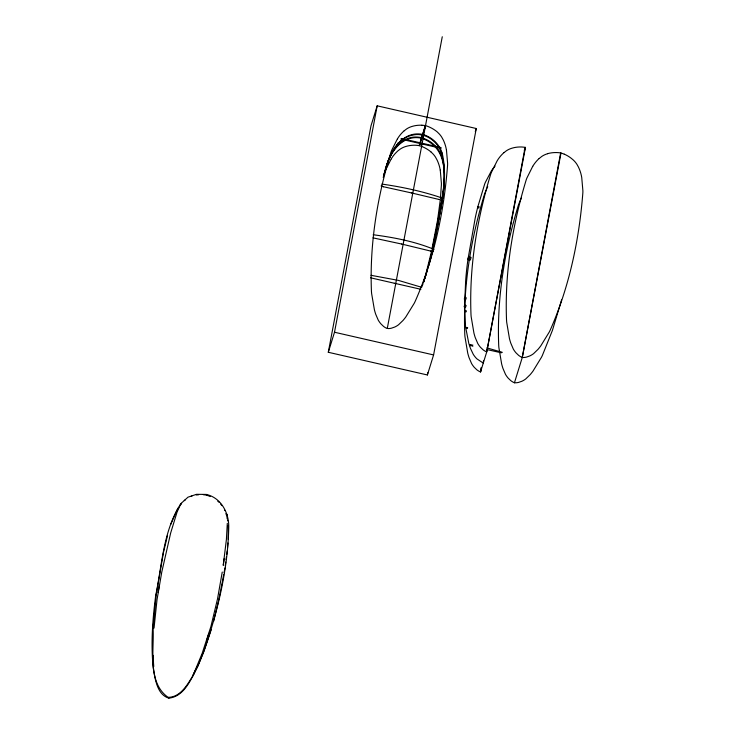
<?xml version="1.0" encoding="UTF-8"?>
<svg xmlns="http://www.w3.org/2000/svg" width="735" height="735" viewBox="0 0 735 735"><rect width="100%" height="100%" fill="white"/><g stroke="black" fill="none" stroke-linecap="round" stroke-linejoin="round"><path stroke-width="1.1" d="M227.299 523.32L226.408 539.453L223.247 565.334L224.175 558.646M153.064 627.911C154.396 649.483 147.092 682.549 167.984 697.249M153.064 627.911L156.206 594.698L163.51 552.233M154.038 628.085L157.033 599.595L161.755 572.17L170.667 532.994L177.135 511.836L181.021 503.484L188.004 497.163L196.539 494.315L206.416 494.434M227.501 547.897L227.914 542.99M228.218 539.389L228.19 525.323M440.403 198.533L441.377 185.156A79.646 64.597 17.2 0 0 441.395 183.217L440.265 170.134M440.21 200.453L437.582 220.123L432.005 248.742M224.956 567.944L224.056 572.758M225.241 565.766L225.737 562.082M226.068 559.62L226.49 556.524M226.766 554.456L227.253 550.873M222.246 572.05L217.486 599.08L210.927 626.468L202.153 653.415L192.919 675.676L198.248 664.973L204.174 650.374L211.184 629.785M158.08 592.63L159.229 585.74M328.297 352.276L370.982 125.86L377.184 105.822L476.271 128.515L433.595 354.931L427.393 374.969L328.297 352.276L334.508 332.238L377.184 105.822M387.299 328.361L442.268 36.75M427.393 374.969L427.816 372.709M504.008 152.614L506.25 150.877A22.711 18.421 17.2 0 1 511.542 148.332L512.102 148.158A26.837 21.765 17.2 0 1 521.657 146.991A33.498 27.177 17.2 0 1 523.651 147.165L525.112 147.368L486.726 351.936L480.525 371.974L479.477 371.478A13.919 11.291 17.2 0 1 476.84 369.797L474.259 367.316A25.137 20.387 17.2 0 1 471.548 363.485L469.022 357.568A97.158 78.801 17.2 0 1 467.726 353.094L464.961 336.722A110.81 89.872 17.2 0 1 464.796 334.645C462.894 287.21 470.694 239.518 484.503 194.233A80.859 65.59 17.2 0 1 485.192 192.423L486.092 190.273M520.702 199.497L519.103 203.227A80.859 65.59 17.2 0 0 518.414 205.037C504.605 250.323 496.805 298.024 498.707 345.45A110.81 89.872 17.2 0 0 498.872 347.526L501.628 363.898A97.158 78.801 17.2 0 0 502.933 368.373L505.459 374.29A25.137 20.387 17.2 0 0 508.17 378.121L510.751 380.601A13.919 11.291 17.2 0 0 513.388 382.283L514.445 382.779L522.263 357.495L560.649 152.908L563.047 153.698A35.767 29.005 17.2 0 1 564.278 154.203M483.566 360.766L483.143 363.017L476.886 358.855A25.973 21.058 17.2 0 1 473.248 354.298L470.409 348.298A94.87 76.945 17.2 0 1 468.746 343.153L465.659 327.231A103.598 84.029 17.2 0 1 465.439 325.127L464.75 309.986A392.003 317.933 17.2 0 1 464.731 302.756L465.65 280.88A455.167 369.172 17.2 0 1 468.011 259.097L475.187 218.194A390.45 316.675 17.2 0 1 477.833 206.792L484.65 184.127A75.044 60.867 17.2 0 1 485.376 182.317L491.467 170.75M564.296 154.175A26.837 21.765 17.2 0 1 572.629 159.449L573.098 159.844A22.711 18.421 17.2 0 1 577.03 164.502L578.454 167.075A48.887 39.653 17.2 0 1 581.743 177.576L582.883 190.751A80.859 65.59 17.2 0 1 582.855 192.717C579.226 239.748 569.313 286.889 550.193 330.162A110.81 89.872 17.2 0 1 549.284 332L540.831 345.799A97.158 78.801 17.2 0 1 538.029 349.336L533.573 353.654A25.137 20.387 17.2 0 1 529.696 355.97L526.435 357.118A13.919 11.291 17.2 0 1 523.412 357.504L522.263 357.495L560.998 152.99L558.517 152.659A28.003 22.711 17.2 0 0 547.612 153.661M222.383 581.514L223.679 574.733M220.849 589.507L222.19 582.506M436.259 232.508C438.565 204.394 459.889 151.833 421.55 138.217M218.635 600.33L220.647 590.508M434.045 243.331C438.942 214.308 448.754 184.072 442.488 154.515C440.302 144.749 432.024 137.05 422.726 134.422M435.111 238.094L435.221 237.543M431.252 252.344L424.747 278.574M218.405 601.368L213.591 621.415M431.702 253.217C437.04 219.747 450.932 184.053 440.412 150.409C435.91 140.082 424.095 132.208 412.611 135.157C397.699 137.95 390.763 153.799 386.38 166.643M431.197 255.514L434.293 242.522M163.593 551.893L167.516 535.484M561.568 299.954L552.435 330.346L542.366 355.446A110.81 89.872 17.2 0 1 541.465 357.284L533.013 371.083A97.158 78.801 17.2 0 1 530.201 374.62L525.745 378.938A25.137 20.387 17.2 0 1 521.868 381.254L518.607 382.402A13.919 11.291 17.2 0 1 515.584 382.788L514.445 382.779M428.569 265.785L431.675 253.952M429.268 263.543L433.007 249.009L438.529 222.108C440.954 195.914 457.556 149.646 421.789 137.693M431.326 255.844L425.933 274.899M383.973 174.912L386.086 167.653M385.563 169.5L386.803 165.283M383.211 177.484L383.762 175.628M384.093 174.379C387.547 156.619 399.592 132.658 421.743 137.684M427.531 269.58L423.47 282.47M423.976 281.165L424.49 279.438M419.29 145.659L425.491 125.621M475.297 131.675L476.271 128.515M524.459 149.471L525.112 147.358M524.303 150.565L525.286 147.395M524.478 150.611L525.461 147.432L486.726 351.936L485.679 351.44A13.919 11.291 17.2 0 1 483.042 349.768L480.46 347.278A25.137 20.387 17.2 0 1 477.75 343.447L475.223 337.54A97.158 78.801 17.2 0 1 473.928 333.065L471.163 316.684A110.81 89.872 17.2 0 1 470.997 314.608C469.095 267.182 476.896 219.489 490.704 174.195A80.859 65.59 17.2 0 1 491.393 172.385L497.172 160.79A48.887 39.653 17.2 0 1 503.98 152.586M206.774 640.157L208.933 633.331M425.363 276.571L426.263 273.815M423.286 282.975L425.62 275.91M383.909 174.682L384.506 172.918M387.327 163.813C391.314 148.093 404.489 130.674 422.588 134.395M170.75 524.377L177.282 509.548M386.123 167.488C389.991 151.612 403.12 134.193 421.412 138.189M422.111 286.347L422.928 284.05M486.552 189.217L487.02 188.188M192.919 675.676L195.124 670.871M520.94 198.992L521.4 198.009M487.489 187.204L487.728 186.727M192.846 675.805C187.241 684.919 180.442 697.147 168.242 697.359M532.71 166.34L526.931 177.944A80.859 65.59 17.2 0 0 526.242 179.753C512.433 225.039 504.633 272.74 506.534 320.166A110.81 89.872 17.2 0 0 506.7 322.242L509.456 338.614A97.158 78.801 17.2 0 0 510.761 343.089L513.287 349.006A25.137 20.387 17.2 0 0 515.998 352.837L518.579 355.317A13.919 11.291 17.2 0 0 521.216 356.999L522.263 357.495M397.405 138.869L391.645 150.372A79.646 64.597 17.2 0 0 390.965 152.163C377.211 197.09 369.494 244.433 371.451 291.492A109.212 88.577 17.2 0 0 371.625 293.55L374.409 309.812A95.991 77.855 17.2 0 0 375.714 314.249L378.249 320.129A24.999 20.277 17.2 0 0 380.969 323.933L383.551 326.404A13.974 11.337 17.2 0 0 386.187 328.067L388.383 328.573A13.974 11.337 17.2 0 0 391.406 328.196L394.667 327.066A24.999 20.277 17.2 0 0 398.535 324.769L402.973 320.497A95.991 77.855 17.2 0 0 405.784 316.996L414.218 303.307A109.212 88.577 17.2 0 0 415.119 301.488C434.164 258.582 444.013 211.799 447.578 165.127A79.646 64.597 17.2 0 0 447.597 163.179L446.467 150.096M391.204 158.898L385.443 170.401A79.646 64.597 17.2 0 0 384.763 172.192M180.589 504.192L181.021 503.484C163.253 530.358 162.141 564.581 155.746 595.295C152.568 619.274 150.776 643.695 153.202 667.83C155.039 678.267 156.84 694.676 168.866 698.167M396.395 146.614L401.181 140.541M177.76 508.721L178.237 507.986M180.158 505.193L181.6 503.346M539.141 158.53L541.787 156.436A22.711 18.421 17.2 0 1 547.079 153.881L547.639 153.716M404.232 130.766L406.464 129.048A22.638 18.357 17.2 0 1 411.756 126.521L412.317 126.356A26.956 21.857 17.2 0 1 421.862 125.216M184.274 500.627L185.358 499.809M191.054 496.456L191.973 496.024M198.606 494.774L196.328 494.995M168.875 698.158C184.623 696.477 191.311 678.451 197.807 666.388L203.641 652.083C217.624 611.842 227.997 569.46 228.76 526.701C228.87 512.626 221.005 497.926 206.535 494.462M373.205 234.759C393.859 237.414 414.724 241.447 434.017 249.367M381.832 184.072C402.697 187.039 423.489 191.523 443.407 198.441M442.599 199.938L439.346 199.543M203.365 494.728L206.287 495.059M370.982 275.294L398.37 280.384L421.743 287.321M401.218 138.456L441.018 147.57M472.899 345.101L470.023 345.055L472.825 346.286M441.083 148.323L420.87 143.72M433.328 251.572L430.508 251.039M420.898 289.296L394.3 283.232M372.976 237.855L401.521 244.011M381.079 185.973L383.45 186.745M383.257 186.699L411.591 192.956M420.843 143.711L400.897 139.135M394.199 283.205L370.513 277.793M486.735 349.511L501.252 352.782L502.262 352.313L486.781 347.875M334.508 332.238L433.595 354.931M401.613 244.029L430.489 251.03M411.398 192.91L439.328 199.543M208.997 496.024L210.21 496.548M208.327 495.785L206.416 495.096M219.002 502.216L217.817 501.288M431.114 152.117L431.564 152.512A22.638 18.357 17.2 0 1 435.506 157.152L437.178 160.212A48.584 39.405 17.2 0 1 440.247 170.134M220.73 504.201L222.007 505.652M224.441 509.833L224.754 510.604M225.93 513.499L226.371 515.051M227.538 520.114L227.648 520.876M441.505 154.341L442.011 157.079M226.803 514.776L226.656 513.958L227.179 518.827M153.376 661.307L153.615 666.7L153.257 655.372M391.231 158.916A48.317 39.185 17.2 0 1 398.002 150.776L400.263 149.076A22.638 18.357 17.2 0 1 405.555 146.559L406.115 146.394A26.956 21.857 17.2 0 1 415.661 145.254A33.736 27.36 17.2 0 1 417.664 145.429L419.115 145.622L425.317 125.584L423.865 125.391A33.736 27.36 17.2 0 0 421.872 125.253M397.433 138.878A48.317 39.185 17.2 0 1 404.204 130.738M431.169 152.072A28.325 22.978 17.2 0 0 421.256 146.274L419.464 145.705L425.666 125.667L427.448 126.264A28.325 22.978 17.2 0 1 437.371 132.034L437.766 132.484A22.638 18.357 17.2 0 1 441.707 137.114L443.38 140.174A48.584 39.405 17.2 0 1 446.448 150.105M491.485 170.759A47.123 38.22 17.2 0 1 495.022 166.147M532.728 166.358A49.172 39.883 17.2 0 1 539.113 158.512M481.37 367.472L480.525 371.974L481.379 367.472M478.219 206.581L477.833 207.83L478.779 208.042L479.165 206.792L478.219 206.581M468.618 256.864L467.8 259.529L470.271 260.089L471.098 257.434L468.618 256.864M464.786 297.464L464.29 299.071L465.779 299.411L466.275 297.813L464.786 297.464M464.63 305.154L464.134 306.752L465.632 307.092L466.128 305.494L464.63 305.154M465.595 310.73L465.31 311.649L466.128 311.833L466.403 310.914L465.595 310.73M466.826 327.461L466.541 328.37L467.35 328.563L467.635 327.645L466.826 327.461M470.115 344.66L469.83 345.569L470.639 345.762L470.924 344.844L470.115 344.66M398.195 143.031L396.679 145.64L398.195 143.031M442.323 156.059L441.9 153.036L442.323 156.059"/></g></svg>
